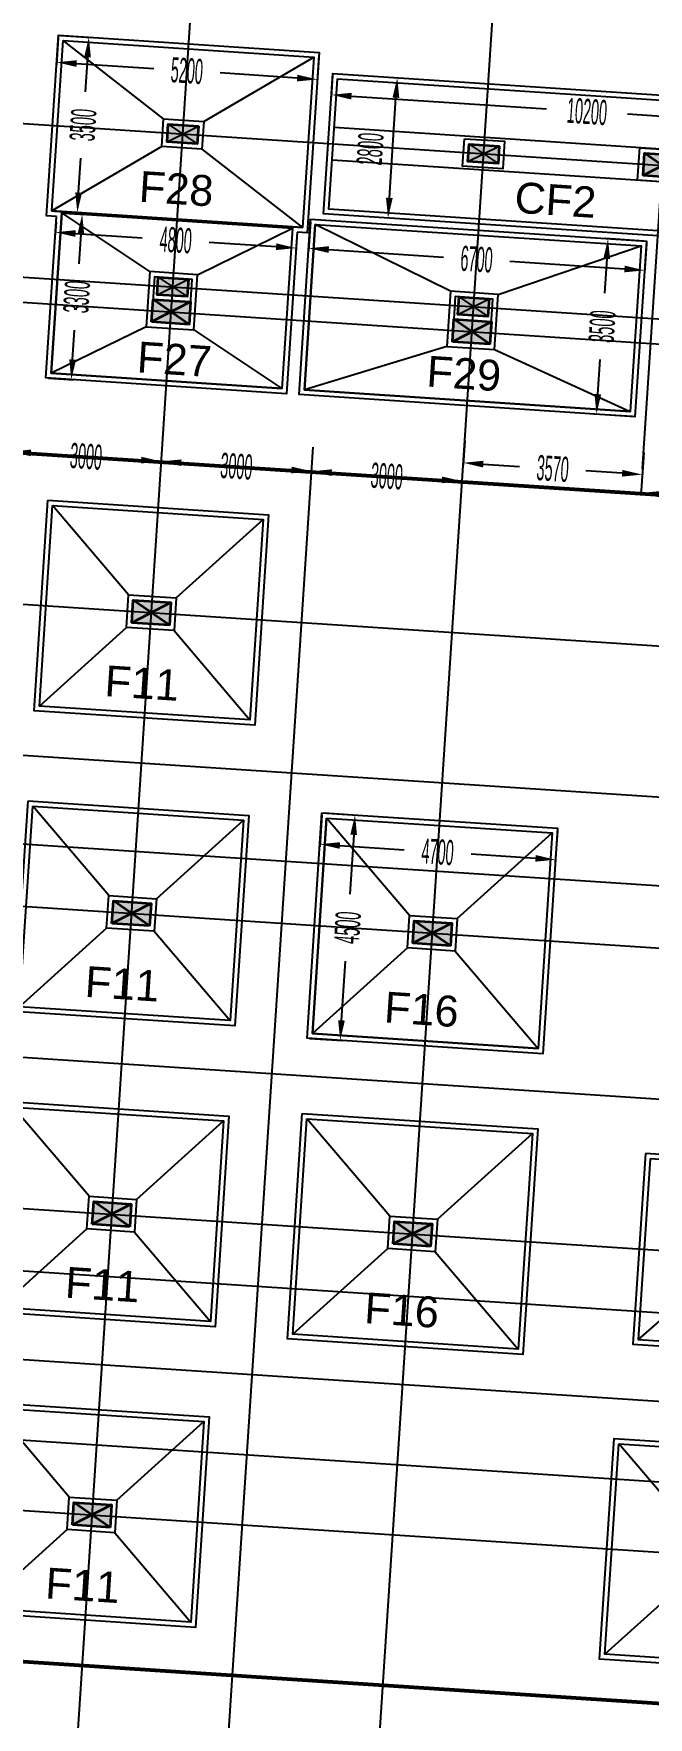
# Model space of a CAD drawing. Header units: millimetres. Extents: x -3092162 to 4513894, y -12317808 to 1849994.
# Drawn here: x 434166.13 to 434178.37, y -5893705.25 to -5893671.73 of the extents above; entities that cross this region are included whole.
import ezdxf

# ---------------------------------------------------------------- set-up
doc = ezdxf.new("R2010")
doc.units = ezdxf.units.MM
doc.header["$LTSCALE"] = 2
doc.header["$MEASUREMENT"] = 0
doc.header["$PDMODE"] = 34
doc.header["$PDSIZE"] = 500
doc.layers.add('cent lines', color=161, linetype='Continuous')
doc.layers.add('sree dim', color=7, linetype='Continuous')
for name, color, linetype, lineweight in [('coloumn', 10, 'Continuous', 35), ('FOUNDATIONS', 250, 'Continuous', 25), ('LINE', 250, 'Continuous', 20)]:
    doc.layers.add(name, color=color, linetype=linetype, lineweight=lineweight)
doc.styles.add('250', font='ARIALN.TTF', dxfattribs={"width": 0.5, "height": 150})
doc.styles.add('style3', font='arialbi.ttf')
doc.dimstyles.new('250', dxfattribs={"dimscale": 0, "dimtxt": 150, "dimasz": 50, "dimexe": 50, "dimexo": 50, "dimgap": 50, "dimtad": 1, "dimdec": 0, "dimzin": 0, "dimdsep": 46, "dimtxsty": '250', "dimblk": 'OBLIQUE', "dimcen": 100, "dimdle": 50, "dimclrd": 256, "dimclre": 256, "dimclrt": 256, "dimadec": 0, "dimazin": 2, "dimtfac": 1, "dimtdec": 0, "dimtofl": 0, "dimtmove": 1, "dimatfit": 0, "dimfxl": 50, "dimtolj": 1, "dimtzin": 0, "dimlwd": -1, "dimlwe": -1, "dimarcsym": 1})

# ---------------------------------------------------------------- blocks, each defined once
blk = doc.blocks.new('A$C59DD3E4C')
at = {"layer": 'coloumn', "ltscale": 100}
blk.add_hatch(color=252, dxfattribs=at).paths.add_polyline_path([(450, 750), (0, 750), (0, 0), (450, 0)])
at = {"layer": 'coloumn', "color": 252, "ltscale": 100}
for p, q in [((0, 750), (450, 750)), ((0, 0), (0, 750)), ((450, 750), (450, 0)), ((450, 0), (0, 0))]:
    blk.add_line(p, q, dxfattribs=at)
blk.add_lwpolyline([(450, 750), (0, 0), (0, 750), (450, 0)], dxfattribs=at)
blk = doc.blocks.new('1')
at = {"layer": 'coloumn', "ltscale": 100}
blk.add_hatch(color=256, dxfattribs=at).paths.add_polyline_path([(-2340612, -6246414), (-2340262, -6246414), (-2340262, -6245814), (-2340612, -6245814)])
at = {"layer": 'coloumn', "lineweight": 25, "ltscale": 100}
for p, q in [((-2340262, -6245814), (-2340612, -6246414)), ((-2340612, -6245814), (-2340262, -6246414))]:
    blk.add_line(p, q, dxfattribs=at)
at = {"layer": 'coloumn', "ltscale": 100}
blk.add_lwpolyline([(-2340612, -6246414), (-2340262, -6246414), (-2340262, -6245814), (-2340612, -6245814)], close=True, dxfattribs=at)
blk = doc.blocks.new('*D454')
at = {"layer": 'Defpoints', "color": 0, "linetype": 'Continuous', "ltscale": 100, "transparency": 16777216}
for p in [(-2379256, -7846943), (-2374556, -7846943), (-2374556, -7847572)]:
    blk.add_point(p, dxfattribs=at)
at = {"layer": 'FOUNDATIONS', "ltscale": 100, "transparency": 16777216}
for p, q in [((-2379256, -7846993), (-2379256, -7847622)), ((-2374556, -7846993), (-2374556, -7847622)), ((-2378856, -7847572), (-2377574, -7847572)), ((-2374956, -7847572), (-2376238, -7847572))]:
    blk.add_line(p, q, dxfattribs=at)
at = {"layer": 'FOUNDATIONS', "linetype": 'Continuous', "ltscale": 100, "transparency": 16777216}
for points in [[(-2378856, -7847505), (-2378856, -7847638), (-2379256, -7847572)], [(-2374956, -7847505), (-2374956, -7847638), (-2374556, -7847572)]]:
    blk.add_solid(points, dxfattribs=at)
at = {"layer": 'FOUNDATIONS', "linetype": 'Continuous', "lineweight": 25, "ltscale": 100, "transparency": 16777216, "insert": (-2376906, -7847572), "char_height": 500, "attachment_point": 5, "style": '250'}
blk.add_mtext('\\A1;4700', dxfattribs=at)
blk = doc.blocks.new('*D455')
at = {"layer": 'Defpoints', "color": 0, "linetype": 'Continuous', "ltscale": 100, "transparency": 16777216}
for p in [(-2379256, -7846943), (-2379256, -7851443), (-2378596, -7851443)]:
    blk.add_point(p, dxfattribs=at)
at = {"layer": 'FOUNDATIONS', "ltscale": 100, "transparency": 16777216}
for p, q in [((-2379206, -7846943), (-2378546, -7846943)), ((-2378596, -7847343), (-2378596, -7848525)), ((-2378596, -7851043), (-2378596, -7849861)), ((-2379206, -7851443), (-2378546, -7851443))]:
    blk.add_line(p, q, dxfattribs=at)
at = {"layer": 'FOUNDATIONS', "linetype": 'Continuous', "ltscale": 100, "transparency": 16777216}
for points in [[(-2378663, -7847343), (-2378530, -7847343), (-2378596, -7846943)], [(-2378663, -7851043), (-2378530, -7851043), (-2378596, -7851443)]]:
    blk.add_solid(points, dxfattribs=at)
at = {"layer": 'FOUNDATIONS', "linetype": 'Continuous', "lineweight": 25, "ltscale": 100, "transparency": 16777216, "insert": (-2378596, -7849193), "char_height": 500, "attachment_point": 5, "rotation": 90, "style": '250'}
blk.add_mtext('\\A1;4500', dxfattribs=at)
blk = doc.blocks.new('*D427')
at = {"layer": 'Defpoints', "color": 0, "linetype": 'Continuous', "ltscale": 100, "transparency": 16777216}
for p in [(-2385206, -7835368), (-2385306, -7838668), (-2384799, -7838668)]:
    blk.add_point(p, dxfattribs=at)
at = {"layer": 'FOUNDATIONS', "ltscale": 100, "transparency": 16777216}
for p, q in [((-2385156, -7835368), (-2384749, -7835368)), ((-2384799, -7835768), (-2384799, -7836356)), ((-2384799, -7838268), (-2384799, -7837680)), ((-2385256, -7838668), (-2384749, -7838668))]:
    blk.add_line(p, q, dxfattribs=at)
at = {"layer": 'FOUNDATIONS', "linetype": 'Continuous', "ltscale": 100, "transparency": 16777216}
for points in [[(-2384866, -7835768), (-2384732, -7835768), (-2384799, -7835368)], [(-2384866, -7838268), (-2384732, -7838268), (-2384799, -7838668)]]:
    blk.add_solid(points, dxfattribs=at)
at = {"layer": 'FOUNDATIONS', "linetype": 'Continuous', "lineweight": 25, "ltscale": 100, "transparency": 16777216, "insert": (-2384799, -7837018), "char_height": 500, "attachment_point": 5, "rotation": 90, "style": '250'}
blk.add_mtext('\\A1;3300', dxfattribs=at)
blk = doc.blocks.new('*D428')
at = {"layer": 'Defpoints', "color": 0, "linetype": 'Continuous', "ltscale": 100, "transparency": 16777216}
for p in [(-2385306, -7835510), (-2380506, -7835494), (-2380506, -7835760)]:
    blk.add_point(p, dxfattribs=at)
at = {"layer": 'FOUNDATIONS', "ltscale": 100, "transparency": 16777216}
for p, q in [((-2385306, -7835560), (-2385306, -7835810)), ((-2384906, -7835760), (-2383574, -7835760)), ((-2380906, -7835760), (-2382238, -7835760)), ((-2380506, -7835544), (-2380506, -7835810))]:
    blk.add_line(p, q, dxfattribs=at)
at = {"layer": 'FOUNDATIONS', "linetype": 'Continuous', "ltscale": 100, "transparency": 16777216}
for points in [[(-2384906, -7835693), (-2384906, -7835827), (-2385306, -7835760)], [(-2380906, -7835693), (-2380906, -7835827), (-2380506, -7835760)]]:
    blk.add_solid(points, dxfattribs=at)
at = {"layer": 'FOUNDATIONS', "linetype": 'Continuous', "lineweight": 25, "ltscale": 100, "transparency": 16777216, "insert": (-2382906, -7835760), "char_height": 500, "attachment_point": 5, "style": '250'}
blk.add_mtext('\\A1;4800', dxfattribs=at)
blk = doc.blocks.new('*D565')
at = {"layer": 'Defpoints', "color": 0, "linetype": 'Continuous', "ltscale": 100, "transparency": 16777216}
for p in [(-2385506, -7831843), (-2380306, -7831843), (-2380306, -7832382)]:
    blk.add_point(p, dxfattribs=at)
at = {"layer": 'FOUNDATIONS', "ltscale": 100, "transparency": 16777216}
for p, q in [((-2385506, -7831893), (-2385506, -7832432)), ((-2380306, -7831893), (-2380306, -7832432)), ((-2385106, -7832382), (-2383566, -7832382)), ((-2380706, -7832382), (-2382246, -7832382))]:
    blk.add_line(p, q, dxfattribs=at)
at = {"layer": 'FOUNDATIONS', "linetype": 'Continuous', "ltscale": 100, "transparency": 16777216}
for points in [[(-2385106, -7832316), (-2385106, -7832449), (-2385506, -7832382)], [(-2380706, -7832316), (-2380706, -7832449), (-2380306, -7832382)]]:
    blk.add_solid(points, dxfattribs=at)
at = {"layer": 'FOUNDATIONS', "linetype": 'Continuous', "lineweight": 25, "ltscale": 100, "transparency": 16777216, "insert": (-2382906, -7832382), "char_height": 500, "attachment_point": 5, "style": '250'}
blk.add_mtext('\\A1;5200', dxfattribs=at)
blk = doc.blocks.new('*D566')
at = {"layer": 'Defpoints', "color": 0, "linetype": 'Continuous', "ltscale": 100, "transparency": 16777216}
for p in [(-2385506, -7831843), (-2385406, -7835343), (-2384898, -7835343)]:
    blk.add_point(p, dxfattribs=at)
at = {"layer": 'FOUNDATIONS', "ltscale": 100, "transparency": 16777216}
for p, q in [((-2385456, -7831843), (-2384848, -7831843)), ((-2384898, -7832243), (-2384898, -7832931)), ((-2384898, -7834943), (-2384898, -7834255)), ((-2385356, -7835343), (-2384848, -7835343))]:
    blk.add_line(p, q, dxfattribs=at)
at = {"layer": 'FOUNDATIONS', "linetype": 'Continuous', "ltscale": 100, "transparency": 16777216}
for points in [[(-2384965, -7832243), (-2384831, -7832243), (-2384898, -7831843)], [(-2384965, -7834943), (-2384831, -7834943), (-2384898, -7835343)]]:
    blk.add_solid(points, dxfattribs=at)
at = {"layer": 'FOUNDATIONS', "linetype": 'Continuous', "lineweight": 25, "ltscale": 100, "transparency": 16777216, "insert": (-2384898, -7833593), "char_height": 500, "attachment_point": 5, "rotation": 90, "style": '250'}
blk.add_mtext('\\A1;3500', dxfattribs=at)
blk = doc.blocks.new('*D567')
at = {"layer": 'Defpoints', "color": 0, "linetype": 'Continuous', "ltscale": 100, "transparency": 16777216}
for p in [(-2380256, -7835168), (-2373556, -7835168), (-2373556, -7835748)]:
    blk.add_point(p, dxfattribs=at)
at = {"layer": 'FOUNDATIONS', "ltscale": 100, "transparency": 16777216}
for p, q in [((-2380256, -7835218), (-2380256, -7835798)), ((-2373556, -7835218), (-2373556, -7835798)), ((-2379856, -7835748), (-2377567, -7835748)), ((-2373956, -7835748), (-2376245, -7835748))]:
    blk.add_line(p, q, dxfattribs=at)
at = {"layer": 'FOUNDATIONS', "linetype": 'Continuous', "ltscale": 100, "transparency": 16777216}
for points in [[(-2379856, -7835681), (-2379856, -7835814), (-2380256, -7835748)], [(-2373956, -7835681), (-2373956, -7835814), (-2373556, -7835748)]]:
    blk.add_solid(points, dxfattribs=at)
at = {"layer": 'FOUNDATIONS', "linetype": 'Continuous', "lineweight": 25, "ltscale": 100, "transparency": 16777216, "insert": (-2376906, -7835748), "char_height": 500, "attachment_point": 5, "style": '250'}
blk.add_mtext('\\A1;6700', dxfattribs=at)
blk = doc.blocks.new('*D568')
at = {"layer": 'Defpoints', "color": 0, "linetype": 'Continuous', "ltscale": 100, "transparency": 16777216}
for p in [(-2373556, -7835168), (-2374324, -7838668), (-2373556, -7838668)]:
    blk.add_point(p, dxfattribs=at)
at = {"layer": 'FOUNDATIONS', "ltscale": 100, "transparency": 16777216}
for p, q in [((-2373606, -7835168), (-2374374, -7835168)), ((-2374324, -7835568), (-2374324, -7836256)), ((-2374324, -7838268), (-2374324, -7837580)), ((-2373606, -7838668), (-2374374, -7838668))]:
    blk.add_line(p, q, dxfattribs=at)
at = {"layer": 'FOUNDATIONS', "linetype": 'Continuous', "ltscale": 100, "transparency": 16777216}
for points in [[(-2374390, -7835568), (-2374257, -7835568), (-2374324, -7835168)], [(-2374390, -7838268), (-2374257, -7838268), (-2374324, -7838668)]]:
    blk.add_solid(points, dxfattribs=at)
at = {"layer": 'FOUNDATIONS', "linetype": 'Continuous', "lineweight": 25, "ltscale": 100, "transparency": 16777216, "insert": (-2374324, -7836918), "char_height": 500, "attachment_point": 5, "rotation": 90, "style": '250'}
blk.add_mtext('\\A1;3500', dxfattribs=at)
blk = doc.blocks.new('*D435')
at = {"layer": 'Defpoints', "color": 0, "linetype": 'Continuous', "ltscale": 100, "transparency": 16777216}
for p in [(-2380006, -7832243), (-2369806, -7832243), (-2369806, -7832670)]:
    blk.add_point(p, dxfattribs=at)
at = {"layer": 'FOUNDATIONS', "ltscale": 100, "transparency": 16777216}
for p, q in [((-2380006, -7832293), (-2380006, -7832720)), ((-2369806, -7832293), (-2369806, -7832720)), ((-2379606, -7832670), (-2375716, -7832670)), ((-2370206, -7832670), (-2374096, -7832670))]:
    blk.add_line(p, q, dxfattribs=at)
at = {"layer": 'FOUNDATIONS', "linetype": 'Continuous', "ltscale": 100, "transparency": 16777216}
for points in [[(-2379606, -7832604), (-2379606, -7832737), (-2380006, -7832670)], [(-2370206, -7832604), (-2370206, -7832737), (-2369806, -7832670)]]:
    blk.add_solid(points, dxfattribs=at)
at = {"layer": 'FOUNDATIONS', "linetype": 'Continuous', "lineweight": 25, "ltscale": 100, "transparency": 16777216, "insert": (-2374906, -7832670), "char_height": 500, "attachment_point": 5, "style": '250'}
blk.add_mtext('\\A1;10200', dxfattribs=at)
blk = doc.blocks.new('*D389')
at = {"layer": 'Defpoints', "color": 0, "linetype": 'Continuous', "ltscale": 100, "transparency": 16777216}
for p in [(-2378720, -7832243), (-2378720, -7832243), (-2378720, -7835043)]:
    blk.add_point(p, dxfattribs=at)
at = {"layer": 'FOUNDATIONS', "ltscale": 100, "transparency": 16777216}
blk.add_line((-2378720, -7834643), (-2378720, -7832643), dxfattribs=at)
at = {"layer": 'FOUNDATIONS', "linetype": 'Continuous', "ltscale": 100, "transparency": 16777216}
for points in [[(-2378787, -7832643), (-2378653, -7832643), (-2378720, -7832243)], [(-2378787, -7834643), (-2378653, -7834643), (-2378720, -7835043)]]:
    blk.add_solid(points, dxfattribs=at)
at = {"layer": 'FOUNDATIONS', "linetype": 'Continuous', "lineweight": 25, "ltscale": 100, "transparency": 16777216, "insert": (-2379162, -7833694), "char_height": 500, "attachment_point": 5, "rotation": 90, "style": '250'}
blk.add_mtext('\\A1;2800', dxfattribs=at)
blk = doc.blocks.new('*D540')
at = {"layer": 'Defpoints', "color": 0, "linetype": 'Continuous', "ltscale": 100, "transparency": 16777216}
for p in [(-2385906, -7839693), (-2382906, -7840175), (-2382906, -7840175)]:
    blk.add_point(p, dxfattribs=at)
at = {"layer": 'sree dim', "ltscale": 100, "transparency": 16777216}
for p, q in [((-2385906, -7839743), (-2385906, -7840225)), ((-2385506, -7840175), (-2385068, -7840175)), ((-2383306, -7840175), (-2383744, -7840175))]:
    blk.add_line(p, q, dxfattribs=at)
at = {"layer": 'sree dim', "linetype": 'Continuous', "ltscale": 100, "transparency": 16777216}
for points in [[(-2385506, -7840109), (-2385506, -7840242), (-2385906, -7840175)], [(-2383306, -7840109), (-2383306, -7840242), (-2382906, -7840175)]]:
    blk.add_solid(points, dxfattribs=at)
at = {"layer": 'sree dim', "linetype": 'Continuous', "lineweight": 25, "ltscale": 100, "transparency": 16777216, "insert": (-2384406, -7840175), "char_height": 500, "attachment_point": 5, "style": '250'}
blk.add_mtext('\\A1;3000', dxfattribs=at)
blk = doc.blocks.new('*D541')
at = {"layer": 'Defpoints', "color": 0, "linetype": 'Continuous', "ltscale": 100, "transparency": 16777216}
for p in [(-2382906, -7840175), (-2379906, -7840175), (-2379906, -7840175)]:
    blk.add_point(p, dxfattribs=at)
at = {"layer": 'sree dim', "ltscale": 100, "transparency": 16777216}
for p, q in [((-2382506, -7840175), (-2382068, -7840175)), ((-2380306, -7840175), (-2380744, -7840175))]:
    blk.add_line(p, q, dxfattribs=at)
at = {"layer": 'sree dim', "linetype": 'Continuous', "ltscale": 100, "transparency": 16777216}
for points in [[(-2382506, -7840109), (-2382506, -7840242), (-2382906, -7840175)], [(-2380306, -7840109), (-2380306, -7840242), (-2379906, -7840175)]]:
    blk.add_solid(points, dxfattribs=at)
at = {"layer": 'sree dim', "linetype": 'Continuous', "lineweight": 25, "ltscale": 100, "transparency": 16777216, "insert": (-2381406, -7840175), "char_height": 500, "attachment_point": 5, "style": '250'}
blk.add_mtext('\\A1;3000', dxfattribs=at)
blk = doc.blocks.new('*D542')
at = {"layer": 'Defpoints', "color": 0, "linetype": 'Continuous', "ltscale": 100, "transparency": 16777216}
for p in [(-2379906, -7840175), (-2376906, -7840175), (-2376906, -7840175)]:
    blk.add_point(p, dxfattribs=at)
at = {"layer": 'sree dim', "ltscale": 100, "transparency": 16777216}
for p, q in [((-2379506, -7840175), (-2379068, -7840175)), ((-2377306, -7840175), (-2377744, -7840175))]:
    blk.add_line(p, q, dxfattribs=at)
at = {"layer": 'sree dim', "linetype": 'Continuous', "ltscale": 100, "transparency": 16777216}
for points in [[(-2379506, -7840109), (-2379506, -7840242), (-2379906, -7840175)], [(-2377306, -7840109), (-2377306, -7840242), (-2376906, -7840175)]]:
    blk.add_solid(points, dxfattribs=at)
at = {"layer": 'sree dim', "linetype": 'Continuous', "lineweight": 25, "ltscale": 100, "transparency": 16777216, "insert": (-2378406, -7840175), "char_height": 500, "attachment_point": 5, "style": '250'}
blk.add_mtext('\\A1;3000', dxfattribs=at)
blk = doc.blocks.new('*D543')
at = {"layer": 'Defpoints', "color": 0, "linetype": 'Continuous', "ltscale": 100, "transparency": 16777216}
for p in [(-2373336, -7839693), (-2373336, -7840175), (-2370336, -7840175)]:
    blk.add_point(p, dxfattribs=at)
at = {"layer": 'sree dim', "ltscale": 100, "transparency": 16777216}
for p, q in [((-2373336, -7839743), (-2373336, -7840225)), ((-2372936, -7840175), (-2372498, -7840175)), ((-2370736, -7840175), (-2371174, -7840175))]:
    blk.add_line(p, q, dxfattribs=at)
at = {"layer": 'sree dim', "linetype": 'Continuous', "ltscale": 100, "transparency": 16777216}
for points in [[(-2372936, -7840109), (-2372936, -7840242), (-2373336, -7840175)], [(-2370736, -7840109), (-2370736, -7840242), (-2370336, -7840175)]]:
    blk.add_solid(points, dxfattribs=at)
at = {"layer": 'sree dim', "linetype": 'Continuous', "lineweight": 25, "ltscale": 100, "transparency": 16777216, "insert": (-2371836, -7840175), "char_height": 500, "attachment_point": 5, "style": '250'}
blk.add_mtext('\\A1;3000', dxfattribs=at)
blk = doc.blocks.new('*D544')
at = {"layer": 'Defpoints', "color": 0, "linetype": 'Continuous', "ltscale": 100, "transparency": 16777216}
for p in [(-2373336, -7839693), (-2370336, -7840175), (-2370336, -7840175)]:
    blk.add_point(p, dxfattribs=at)
at = {"layer": 'sree dim', "ltscale": 100, "transparency": 16777216}
for p, q in [((-2373336, -7839743), (-2373336, -7840225)), ((-2372936, -7840175), (-2372498, -7840175)), ((-2370736, -7840175), (-2371174, -7840175))]:
    blk.add_line(p, q, dxfattribs=at)
at = {"layer": 'sree dim', "linetype": 'Continuous', "ltscale": 100, "transparency": 16777216}
for points in [[(-2372936, -7840109), (-2372936, -7840242), (-2373336, -7840175)], [(-2370736, -7840109), (-2370736, -7840242), (-2370336, -7840175)]]:
    blk.add_solid(points, dxfattribs=at)
at = {"layer": 'sree dim', "linetype": 'Continuous', "lineweight": 25, "ltscale": 100, "transparency": 16777216, "insert": (-2371836, -7840175), "char_height": 500, "attachment_point": 5, "style": '250'}
blk.add_mtext('\\A1;3000', dxfattribs=at)
blk = doc.blocks.new('*D591')
at = {"layer": 'Defpoints', "color": 0, "linetype": 'Continuous', "ltscale": 100, "transparency": 16777216}
for p in [(-2376906, -7839318), (-2373336, -7839318), (-2376906, -7839808)]:
    blk.add_point(p, dxfattribs=at)
at = {"layer": 'sree dim', "ltscale": 100, "transparency": 16777216}
for p, q in [((-2376906, -7839368), (-2376906, -7839858)), ((-2373336, -7839368), (-2373336, -7839858)), ((-2376506, -7839808), (-2375783, -7839808)), ((-2373736, -7839808), (-2374459, -7839808))]:
    blk.add_line(p, q, dxfattribs=at)
at = {"layer": 'sree dim', "linetype": 'Continuous', "ltscale": 100, "transparency": 16777216}
for points in [[(-2376506, -7839741), (-2376506, -7839875), (-2376906, -7839808)], [(-2373736, -7839741), (-2373736, -7839875), (-2373336, -7839808)]]:
    blk.add_solid(points, dxfattribs=at)
at = {"layer": 'sree dim', "linetype": 'Continuous', "lineweight": 25, "ltscale": 100, "transparency": 16777216, "insert": (-2375121, -7839808), "char_height": 500, "attachment_point": 5, "style": '250'}
blk.add_mtext('\\A1;3570', dxfattribs=at)
blk = doc.blocks.new('FKU')
at = {"layer": 'cent lines', "ltscale": 0.01}
for points in [[(-2382906.1, -7892742.9), (-2382906.1, -7811642.9)], [(-2376906.1, -7892742.9), (-2376906.1, -7811642.9)], [(-2376906.1, -7892742.9), (-2376906.1, -7811642.9)], [(-2373336.1, -7839692.9), (-2373336.1, -7811642.9)], [(-2404906.1, -7833642.9), (-2313726.1, -7833642.9)], [(-2404906.1, -7836692.9), (-2313726.1, -7836692.9)], [(-2404906.1, -7837192.9), (-2313726.1, -7837192.9)], [(-2379906.1, -7892742.9), (-2379906.1, -7839692.9)], [(-2404906.1, -7843192.9), (-2313726.1, -7843192.9)], [(-2404906.1, -7846192.9), (-2313726.1, -7846192.9)], [(-2404906.1, -7847950.3), (-2313726.1, -7847950.3)], [(-2404906.1, -7849192.9), (-2313726.1, -7849192.9)], [(-2404906.1, -7852192.9), (-2313726.1, -7852192.9)], [(-2404906.1, -7855192.9), (-2313726.1, -7855192.9)], [(-2404906.1, -7856435.6), (-2313726.1, -7856435.6)], [(-2404906.1, -7858192.9), (-2313726.1, -7858192.9)], [(-2390901.3, -7859797.8), (-2313726.1, -7859797.8)], [(-2404906.1, -7861192.9), (-2313726.1, -7861192.9)]]:
    blk.add_lwpolyline(points, dxfattribs=at)
at = {"layer": 'cent lines', "color": 1, "lineweight": 53, "ltscale": 0.01}
for points in [[(-2314376.1, -7840192.9), (-2403906.1, -7840192.9), (-2403906.1, -7812642.9), (-2314376.1, -7812642.9)], [(-2394906.1, -7864192.9), (-2326726.1, -7864192.9), (-2326726.1, -7891742.9), (-2394906.1, -7891742.9)]]:
    blk.add_lwpolyline(points, close=True, dxfattribs=at)
at = {"layer": 'FOUNDATIONS', "linetype": 'Continuous', "lineweight": 25, "ltscale": 100}
for p, q in [((-2383306.1, -7833367.9), (-2385406.1, -7831942.9)), ((-2382506.1, -7833367.9), (-2380406.1, -7831942.9)), ((-2369906.1, -7833317.9), (-2379906.1, -7833317.9)), ((-2383306.1, -7833917.9), (-2385406.1, -7835342.9)), ((-2382506.1, -7833917.9), (-2380406.1, -7835342.9)), ((-2369906.1, -7833967.9), (-2379906.1, -7833967.9)), ((-2385406.1, -7835342.9), (-2380406.1, -7835342.9)), ((-2385206.1, -7835367.9), (-2385206.1, -7838567.9)), ((-2383381.1, -7836417.9), (-2385206.1, -7835367.9)), ((-2382431.1, -7836417.9), (-2380606.1, -7835367.9)), ((-2380156.1, -7835267.9), (-2380156.1, -7838567.9)), ((-2377381.1, -7836417.9), (-2380156.1, -7835267.9)), ((-2376431.1, -7836417.9), (-2373656.1, -7835267.9)), ((-2383381.1, -7837517.9), (-2385206.1, -7838567.9)), ((-2382431.1, -7837517.9), (-2380606.1, -7838567.9)), ((-2377381.1, -7837517.9), (-2380156.1, -7838567.9)), ((-2376431.1, -7837517.9), (-2373656.1, -7838567.9)), ((-2385206.1, -7838567.9), (-2380606.1, -7838567.9)), ((-2380156.1, -7838567.9), (-2373656.1, -7838567.9)), ((-2383381.1, -7842867.9), (-2385006.1, -7841192.9)), ((-2382431.1, -7842867.9), (-2380806.1, -7841192.9)), ((-2383381.1, -7843517.9), (-2385006.1, -7845192.9)), ((-2382431.1, -7843517.9), (-2380806.1, -7845192.9)), ((-2383381.1, -7848867.9), (-2385006.1, -7847192.9)), ((-2382431.1, -7848867.9), (-2380806.1, -7847192.9)), ((-2379156.1, -7847042.9), (-2379156.1, -7851342.9)), ((-2377381.1, -7848867.9), (-2379156.1, -7847042.9)), ((-2376431.1, -7848867.9), (-2374656.1, -7847042.9)), ((-2383381.1, -7849517.9), (-2385006.1, -7851192.9)), ((-2382431.1, -7849517.9), (-2380806.1, -7851192.9)), ((-2377381.1, -7849517.9), (-2379156.1, -7851342.9)), ((-2376431.1, -7849517.9), (-2374656.1, -7851342.9)), ((-2379156.1, -7851342.9), (-2374656.1, -7851342.9)), ((-2383381.1, -7854867.9), (-2385006.1, -7853192.9)), ((-2382431.1, -7854867.9), (-2380806.1, -7853192.9)), ((-2377381.1, -7854867.9), (-2379156.1, -7853042.9)), ((-2376431.1, -7854867.9), (-2374656.1, -7853042.9)), ((-2383381.1, -7855517.9), (-2385006.1, -7857192.9)), ((-2382431.1, -7855517.9), (-2380806.1, -7857192.9)), ((-2377381.1, -7855517.9), (-2379156.1, -7857342.9)), ((-2376431.1, -7855517.9), (-2374656.1, -7857342.9)), ((-2370811.1, -7855517.9), (-2372286.1, -7856992.9)), ((-2383381.1, -7860867.9), (-2385006.1, -7859192.9)), ((-2382431.1, -7860867.9), (-2380806.1, -7859192.9)), ((-2370811.1, -7860867.9), (-2372536.1, -7859092.9)), ((-2383381.1, -7861517.9), (-2385006.1, -7863192.9)), ((-2382431.1, -7861517.9), (-2380806.1, -7863192.9)), ((-2370811.1, -7861517.9), (-2372536.1, -7863292.9))]:
    blk.add_line(p, q, dxfattribs=at)
for points in [[(-2385306.1, -7835442.9), (-2385506.1, -7835442.9), (-2385506.1, -7831842.9), (-2380306.1, -7831842.9), (-2380306.1, -7835442.9), (-2380506.1, -7835442.9)], [(-2372736.1, -7835042.9), (-2380006.1, -7835042.9), (-2380006.1, -7832242.9), (-2369806.1, -7832242.9), (-2369806.1, -7834867.9)], [(-2380506.1, -7835442.9), (-2380506.1, -7838667.9), (-2385306.1, -7838667.9), (-2385306.1, -7835442.9)], [(-2368036.1, -7862792.9), (-2368036.1, -7863392.9), (-2372636.1, -7863392.9), (-2372636.1, -7858992.9), (-2368036.1, -7858992.9), (-2368036.1, -7859592.9)]]:
    blk.add_lwpolyline(points, dxfattribs=at)
for points in [[(-2385406.1, -7831942.9), (-2380406.1, -7831942.9), (-2380406.1, -7835342.9), (-2385406.1, -7835342.9)], [(-2379906.1, -7832342.9), (-2369906.1, -7832342.9), (-2369906.1, -7834942.9), (-2379906.1, -7834942.9)], [(-2383306.1, -7833367.9), (-2382506.1, -7833367.9), (-2382506.1, -7833917.9), (-2383306.1, -7833917.9)], [(-2383206.1, -7833467.9), (-2382606.1, -7833467.9), (-2382606.1, -7833817.9), (-2383206.1, -7833817.9)], [(-2377306.1, -7833367.9), (-2376506.1, -7833367.9), (-2376506.1, -7833917.9), (-2377306.1, -7833917.9)], [(-2377206.1, -7833467.9), (-2376606.1, -7833467.9), (-2376606.1, -7833817.9), (-2377206.1, -7833817.9)], [(-2373811.1, -7833317.9), (-2372861.1, -7833317.9), (-2372861.1, -7833967.9), (-2373811.1, -7833967.9)], [(-2373711.1, -7833417.9), (-2372961.1, -7833417.9), (-2372961.1, -7833867.9), (-2373711.1, -7833867.9)], [(-2380256.1, -7835167.9), (-2373556.1, -7835167.9), (-2373556.1, -7838667.9), (-2380256.1, -7838667.9)], [(-2385206.1, -7835367.9), (-2380606.1, -7835367.9), (-2380606.1, -7838567.9), (-2385206.1, -7838567.9)], [(-2380156.1, -7835267.9), (-2373656.1, -7835267.9), (-2373656.1, -7838567.9), (-2380156.1, -7838567.9)], [(-2383381.1, -7837517.9), (-2382431.1, -7837517.9), (-2382431.1, -7836417.9), (-2383381.1, -7836417.9)], [(-2383281.1, -7837417.9), (-2382531.1, -7837417.9), (-2382531.1, -7836517.9), (-2383281.1, -7836517.9)], [(-2377381.1, -7837517.9), (-2376431.1, -7837517.9), (-2376431.1, -7836417.9), (-2377381.1, -7836417.9)], [(-2377281.1, -7837417.9), (-2376531.1, -7837417.9), (-2376531.1, -7836517.9), (-2377281.1, -7836517.9)], [(-2385106.1, -7841092.9), (-2380706.1, -7841092.9), (-2380706.1, -7845292.9), (-2385106.1, -7845292.9)], [(-2385006.1, -7841192.9), (-2380806.1, -7841192.9), (-2380806.1, -7845192.9), (-2385006.1, -7845192.9)], [(-2383381.1, -7842867.9), (-2382431.1, -7842867.9), (-2382431.1, -7843517.9), (-2383381.1, -7843517.9)], [(-2383281.1, -7842967.9), (-2382531.1, -7842967.9), (-2382531.1, -7843417.9), (-2383281.1, -7843417.9)], [(-2385106.1, -7847092.9), (-2380706.1, -7847092.9), (-2380706.1, -7851292.9), (-2385106.1, -7851292.9)], [(-2385006.1, -7847192.9), (-2380806.1, -7847192.9), (-2380806.1, -7851192.9), (-2385006.1, -7851192.9)], [(-2379256.1, -7846942.9), (-2374556.1, -7846942.9), (-2374556.1, -7851442.9), (-2379256.1, -7851442.9)], [(-2379156.1, -7847042.9), (-2374656.1, -7847042.9), (-2374656.1, -7851342.9), (-2379156.1, -7851342.9)], [(-2383381.1, -7848867.9), (-2382431.1, -7848867.9), (-2382431.1, -7849517.9), (-2383381.1, -7849517.9)], [(-2377381.1, -7848867.9), (-2376431.1, -7848867.9), (-2376431.1, -7849517.9), (-2377381.1, -7849517.9)], [(-2377281.1, -7848967.9), (-2376531.1, -7848967.9), (-2376531.1, -7849417.9), (-2377281.1, -7849417.9)], [(-2379256.1, -7852942.9), (-2374556.1, -7852942.9), (-2374556.1, -7857442.9), (-2379256.1, -7857442.9)], [(-2385106.1, -7853092.9), (-2380706.1, -7853092.9), (-2380706.1, -7857292.9), (-2385106.1, -7857292.9)], [(-2385006.1, -7853192.9), (-2380806.1, -7853192.9), (-2380806.1, -7857192.9), (-2385006.1, -7857192.9)], [(-2379156.1, -7853042.9), (-2374656.1, -7853042.9), (-2374656.1, -7857342.9), (-2379156.1, -7857342.9)], [(-2372386.1, -7853292.9), (-2372386.1, -7857092.9), (-2368286.1, -7857092.9), (-2368286.1, -7853292.9)], [(-2372286.1, -7853392.9), (-2372286.1, -7856992.9), (-2368386.1, -7856992.9), (-2368386.1, -7853392.9)], [(-2383381.1, -7854867.9), (-2382431.1, -7854867.9), (-2382431.1, -7855517.9), (-2383381.1, -7855517.9)], [(-2377381.1, -7854867.9), (-2376431.1, -7854867.9), (-2376431.1, -7855517.9), (-2377381.1, -7855517.9)], [(-2385106.1, -7859092.9), (-2380706.1, -7859092.9), (-2380706.1, -7863292.9), (-2385106.1, -7863292.9)], [(-2385006.1, -7859192.9), (-2380806.1, -7859192.9), (-2380806.1, -7863192.9), (-2385006.1, -7863192.9)], [(-2372536.1, -7859092.9), (-2368136.1, -7859092.9), (-2368136.1, -7863292.9), (-2372536.1, -7863292.9)], [(-2383381.1, -7860867.9), (-2382431.1, -7860867.9), (-2382431.1, -7861517.9), (-2383381.1, -7861517.9)]]:
    blk.add_lwpolyline(points, close=True, dxfattribs=at)
at = {"layer": 'coloumn', "lineweight": 70, "xscale": -1, "rotation": 90}
for p in [(-8629020.1, -10174079.9), (-8623020.1, -10174079.9), (-8629020.1, -10177129.9), (-8623020.1, -10177129.9)]:
    blk.add_blockref('1', p, dxfattribs=at)
at = {"layer": 'coloumn', "lineweight": 70, "rotation": 270}
for p in [(-2373711.1, -7833417.9), (-2383281.1, -7836967.9), (-2377281.1, -7836967.9), (-2383281.1, -7842967.9), (-2383281.1, -7848967.9), (-2377281.1, -7848967.9), (-2383281.1, -7854967.9), (-2377281.1, -7854967.9), (-2383281.1, -7860967.9)]:
    blk.add_blockref('A$C59DD3E4C', p, dxfattribs=at)
at = {"layer": 'LINE', "lineweight": 25, "char_height": 614.763, "width": 61500.785, "attachment_point": 3, "style": 'style3'}
for s, insert in [('{\\fArial|b0|i0|c0|p34;CF2}', (-2374606.3, -7834157.1)), ('{\\fArial|b0|i0|c0|p34;F28}', (-2382222.3, -7834430.5)), ('{\\fArial|b0|i0|c0|p34;F27}', (-2382039.3, -7837821)), ('{\\fArial|b0|i0|c0|p34;F29}', (-2376268.8, -7837725.5)), ('{\\fArial|b0|i0|c0|p34;F11}', (-2382258.3, -7844295.9)), ('{\\fArial|b0|i0|c0|p34;F11}', (-2382258.3, -7850295.9)), ('{\\fArial|b0|i0|c0|p34;F16}', (-2376280.8, -7850412.4)), ('{\\fArial|b0|i0|c0|p34;F11}', (-2382258.3, -7856295.9)), ('{\\fArial|b0|i0|c0|p34;F16}', (-2376280.8, -7856412.4)), ('{\\fArial|b0|i0|c0|p34;F11}', (-2382258.3, -7862295.9))]:
    blk.add_mtext(s, dxfattribs=dict(at, insert=insert))
at = {"layer": 'FOUNDATIONS', "linetype": 'Continuous', "lineweight": 25, "ltscale": 100}
for base, p1, p2, picture, middle in [((-2380306.1, -7832382.5), (-2385506.1, -7831842.9), (-2380306.1, -7831842.9), '*D565', (-2382906.1, -7832382.5)), ((-2369806.1, -7832670.5), (-2380006.1, -7832242.9), (-2369806.1, -7832242.9), '*D435', (-2374906.1, -7832670.5)), ((-2373556.1, -7835747.5), (-2380256.1, -7835167.9), (-2373556.1, -7835167.9), '*D567', (-2376906.1, -7835747.5)), ((-2380506.1, -7835760), (-2385306.1, -7835510.5), (-2380506.1, -7835494), '*D428', (-2382906.1, -7835760)), ((-2374556.1, -7847571.5), (-2379256.1, -7846942.9), (-2374556.1, -7846942.9), '*D454', (-2376906.1, -7847571.5))]:
    dim = blk.add_linear_dim(base=base, p1=p1, p2=p2, dimstyle='250', override={"dimscale": 1, "dimtxt": 600, "dimasz": 400, "dimtad": 0, "dimtfillclr": 256}, dxfattribs=at)
    dim.commit()
    dim.dimension.update_dxf_attribs({"geometry": picture, "text_midpoint": middle})
for base, p1, p2, picture, middle in [((-2384898, -7835342.9), (-2385506.1, -7831842.9), (-2385406.1, -7835342.9), '*D566', (-2384898, -7833592.9)), ((-2374323.5, -7838667.9), (-2373556.1, -7835167.9), (-2373556.1, -7838667.9), '*D568', (-2374323.5, -7836917.9)), ((-2384799, -7838667.9), (-2385206.1, -7835367.9), (-2385306.1, -7838667.9), '*D427', (-2384799, -7837017.9)), ((-2378596.5, -7851442.9), (-2379256.1, -7846942.9), (-2379256.1, -7851442.9), '*D455', (-2378596.5, -7849192.9))]:
    dim = blk.add_linear_dim(base=base, p1=p1, p2=p2, angle=90, dimstyle='250', override={"dimscale": 1, "dimtxt": 600, "dimasz": 400, "dimtad": 0, "dimtfillclr": 256}, dxfattribs=at)
    dim.commit()
    dim.dimension.update_dxf_attribs({"geometry": picture, "text_midpoint": middle})
dim = blk.add_linear_dim(base=(-2378720.1, -7832242.9), p1=(-2378720.1, -7835042.9), p2=(-2378720.1, -7832242.9), angle=90, dimstyle='250', override={"dimscale": 1, "dimtxt": 600, "dimasz": 400, "dimtad": 0, "dimtfillclr": 256}, dxfattribs=at)
dim.commit()
dim.dimension.update_dxf_attribs({"geometry": '*D389', "text_midpoint": (-2379161.5, -7833694), "dimtype": 128})
at = {"layer": 'sree dim', "linetype": 'Continuous', "lineweight": 25, "ltscale": 100}
dim = blk.add_aligned_dim(p1=(-2373336.1, -7839318.3), p2=(-2376906.1, -7839318.3), distance=489.6, dimstyle='250', override={"dimscale": 1, "dimtxt": 600, "dimasz": 400, "dimtfillclr": 256}, dxfattribs=at)
dim.commit()
dim.dimension.update_dxf_attribs({"geometry": '*D591', "text_midpoint": (-2375121.1, -7839807.9)})
for base, p1, p2, picture, middle in [((-2382906.1, -7840175.4), (-2385906.1, -7839692.9), (-2382906.1, -7840175.4), '*D540', (-2384406.1, -7840175.4)), ((-2379906.1, -7840175.4), (-2382906.1, -7840175.4), (-2379906.1, -7840175.4), '*D541', (-2381406.1, -7840175.4)), ((-2376906.1, -7840175.4), (-2379906.1, -7840175.4), (-2376906.1, -7840175.4), '*D542', (-2378406.1, -7840175.4)), ((-2373336.1, -7840175.4), (-2370336.1, -7840175.4), (-2373336.1, -7839692.9), '*D543', (-2371836.1, -7840175.4)), ((-2370336.1, -7840175.4), (-2373336.1, -7839692.9), (-2370336.1, -7840175.4), '*D544', (-2371836.1, -7840175.4))]:
    dim = blk.add_linear_dim(base=base, p1=p1, p2=p2, angle=180, dimstyle='250', override={"dimscale": 1, "dimtxt": 600, "dimasz": 400, "dimtfillclr": 256}, dxfattribs=at)
    dim.commit()
    dim.dimension.update_dxf_attribs({"geometry": picture, "text_midpoint": middle})

msp = doc.modelspace()

# ---------------------------------------------------------------- block references
at = {"layer": 'FOUNDATIONS', "color": 0, "linetype": 'Continuous', "lineweight": 25, "xscale": 0.001000000000103515, "yscale": 0.001000000000103515, "zscale": 0.001000000000103515, "rotation": 356.2392210158609}
msp.add_blockref('FKU', (437060.691, -5886013.254, 3292.16), dxfattribs=at)

doc.saveas('drawing.dxf')
